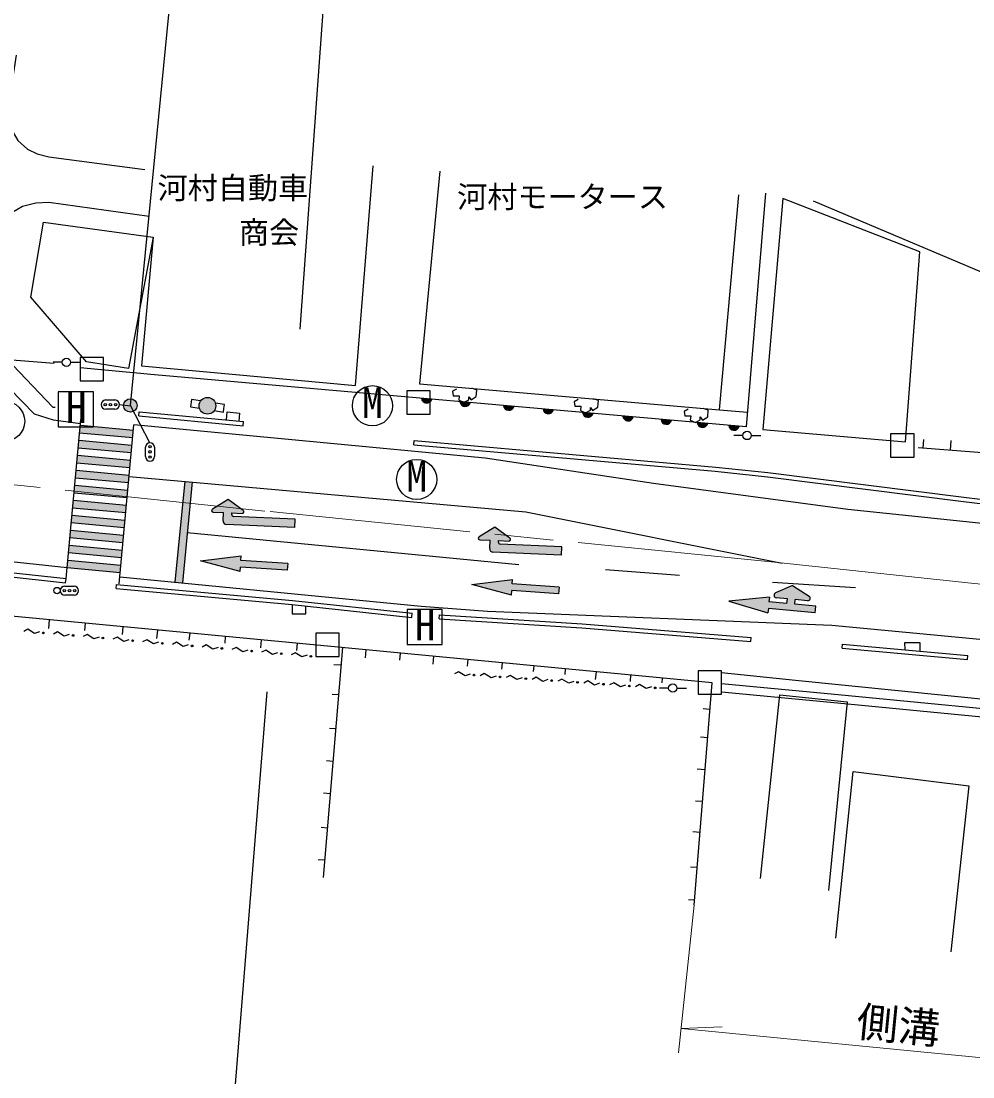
# Model space of a CAD drawing. Units: millimetres at full size, sheet at 1:1000; details may follow other scales. Extents: x 40000 to 680000, y 20000 to 380000.
# Drawn here: x 475762 to 532663, y 259119 to 322212 of the extents above; entities that cross this region are included whole.
import ezdxf
from ezdxf.enums import TextEntityAlignment as Align

# ---------------------------------------------------------------- set-up
doc = ezdxf.new("R2010")
doc.units = ezdxf.units.MM
doc.header["$LTSCALE"] = 1000
doc.linetypes.add('CHAIN', pattern=[18.5, 12, -1.5, 3.5, -1.5])
for name, color, linetype, lineweight in [('M-BGD', 7, 'Continuous', 25), ('M-BGD-EXST', 7, 'Continuous', 25), ('M-BMK', 2, 'CHAIN', 13), ('M-BMK-ROW', 30, 'Continuous', 25), ('M-STR-HTXT', 7, 'Continuous', 13), ('M-STR-STRC', 7, 'Continuous', 25)]:
    doc.layers.add(name, color=color, linetype=linetype, lineweight=lineweight)
doc.layers.add('M-BMK-HTXT', color=7, linetype='Continuous')
doc.styles.add('ＭＳ ゴシック', font='')
doc.styles.get('ＭＳ ゴシック').set_extended_font_data('MS Gothic')

msp = doc.modelspace()

# ---------------------------------------------------------------- hatches: boundary and pattern name
at = {"layer": 'M-BGD'}
for points in [[(487395, 299147, 1), (486408, 299302, 1)], [(500321, 299619), (499698, 299673, 0.84072)], [(502624, 299416), (502000, 299471, 0.84072)], [(505225, 299187), (504602, 299242, 0.84072)], [(507587, 298979), (506964, 299034, 0.84072)], [(509955, 298770), (509332, 298825, 0.84072)], [(512358, 298559), (511735, 298614, 0.84072)], [(514648, 298357), (514025, 298412, 0.84072)], [(516811, 298167), (516187, 298222, 0.84072)], [(518693, 298001), (518069, 298056, 0.84072)]]:
    msp.add_hatch(color=256, dxfattribs=at).paths.add_polyline_path(points)
at = {"layer": 'M-STR-STRC'}
for points in [[(482631, 299459, 0.41421), (482078, 299582, 0.41421), (481956, 299029, 1)], [(482475, 297767), (479303, 298064), (479262, 297616), (482433, 297319)], [(482391, 296871), (479220, 297168), (479178, 296720), (482349, 296423)], [(482307, 295975), (479136, 296271), (479094, 295823), (482265, 295527)], [(479052, 295375), (479010, 294927), (482182, 294631), (482224, 295079)], [(485989, 294670), (485541, 294710), (485418, 293444), (485866, 293397)], [(482140, 294183), (478968, 294479), (478926, 294031), (482098, 293735)], [(478885, 293583), (478843, 293135), (482014, 292839), (482056, 293287)], [(485866, 293397), (485418, 293444), (484956, 288686), (485404, 288642)], [(487862, 292841), (487242, 292868, -0.74206), (487195, 293054), (488147, 293629), (489044, 292972, -0.74206), (488980, 292791), (488361, 292819), (488357, 292719, 0.41421), (488452, 292615), (492155, 292451), (492133, 291951), (488030, 292133, -0.41388), (487839, 292341)], [(478801, 292687), (478759, 292239), (481930, 291942), (481972, 292391)], [(481847, 291046), (481888, 291494), (478717, 291791), (478675, 291343)], [(503803, 291188), (503184, 291215, -0.74206), (503137, 291400), (504088, 291976), (504985, 291319, -0.74206), (504922, 291138), (504303, 291166), (504298, 291066, 0.41421), (504394, 290961), (508096, 290798), (508074, 290298), (503972, 290479, -0.41388), (503781, 290688)], [(478633, 290895), (478591, 290447), (481763, 290150), (481805, 290598)], [(488870, 289589), (491675, 289394), (491702, 289790), (488898, 289986), (488917, 290260), (486493, 289955), (488851, 289315)], [(478549, 289999), (478507, 289551), (481679, 289254), (481721, 289702)], [(505091, 288180), (507896, 287984), (507923, 288381), (505119, 288576), (505138, 288851), (502714, 288545), (505072, 287905)], [(522039, 287644), (522013, 287370), (523272, 287252), (523235, 286856), (520436, 287118), (520411, 286844), (518068, 287540), (520499, 287788), (520473, 287514), (521548, 287413), (521574, 287687), (520907, 287750, -0.77336), (520860, 288036), (521883, 288487), (522874, 287850, -0.78564), (522779, 287574)]]:
    msp.add_hatch(color=256, dxfattribs=at).paths.add_polyline_path(points)

# ---------------------------------------------------------------- linework, layer by layer
at = {"layer": 'M-BGD'}
for p, q in [((474969, 301992), (477732, 301764)), ((478223, 301821), (477673, 301821)), ((478723, 301821), (479291, 301821)), ((482802, 298616), (482825, 298865)), ((482802, 298616), (489033, 298035)), ((482825, 298865), (489056, 298284)), ((517517, 298975), (519186, 298837)), ((489033, 298035), (489056, 298284)), ((518917, 297449), (518367, 297449)), ((519417, 297449), (519985, 297449)), ((529720, 297214), (529680, 296695)), ((499241, 296897), (499263, 297146)), ((531353, 297153), (531308, 296568)), ((478420, 288652), (478447, 288901)), ((481444, 288303), (481466, 288552)), ((499120, 286581), (499146, 286830)), ((500761, 286484), (500777, 286734)), ((477421, 285918), (477469, 286434)), ((479575, 285795), (479616, 286231)), ((481823, 285559), (481866, 286018)), ((483882, 285323), (483929, 285822)), ((485818, 285210), (485859, 285640)), ((487953, 285039), (487991, 285438)), ((490088, 284765), (490133, 285235)), ((519380, 285131), (519400, 285380)), ((492240, 284605), (492280, 285032)), ((493834, 271032), (495002, 284774)), ((496351, 284162), (496397, 284641)), ((524854, 284737), (524877, 284986)), ((524854, 284737), (532347, 284057)), ((524877, 284986), (532370, 284306)), ((498401, 284022), (498442, 284447)), ((500389, 283775), (500435, 284257)), ((502441, 283668), (502479, 284063)), ((532347, 284057), (532370, 284306)), ((494462, 283772), (494914, 283733)), ((504502, 283485), (504539, 283867)), ((506392, 283335), (506425, 283687)), ((508284, 283162), (508317, 283507)), ((510109, 282862), (510154, 283332)), ((512184, 282754), (512220, 283136)), ((514084, 282668), (514111, 282956)), ((514469, 282356), (513919, 282356)), ((514969, 282356), (515537, 282356)), ((494356, 281998), (494763, 281964)), ((516537, 281133), (516946, 281100)), ((494202, 279966), (494591, 279933)), ((516381, 279445), (516809, 279410)), ((494012, 278016), (494425, 277981)), ((516185, 277520), (516652, 277482)), ((493836, 276097), (494262, 276061)), ((516088, 275622), (516499, 275589)), ((493699, 274040), (494087, 274007)), ((515927, 273779), (516349, 273745)), ((493520, 272116), (493923, 272081)), ((515787, 271677), (516179, 271646)), ((515655, 269722), (516020, 269692))]:
    msp.add_line(p, q, dxfattribs=at)
for points in [[(475469, 320177), (475109, 317840), (475009, 316917), (475009, 316255), (475139, 315786), (475566, 315078), (476135, 314554), (476722, 314275), (477411, 314097), (483168, 313339)], [(483661, 309296), (482960, 301606), (495755, 300440), (496819, 313566)], [(500787, 313253), (499583, 300543), (517517, 298975), (518667, 311836)], [(520265, 311932), (519114, 297964), (483730, 301079), (479291, 301490)], [(483410, 310534), (477416, 311367), (476636, 311340), (475850, 311128), (475162, 310742), (474452, 310153), (474144, 309653), (473801, 309016), (473572, 308202), (473335, 307099), (473238, 306472), (473190, 305442), (473363, 304467), (473701, 303576), (474279, 302778), (475268, 301651), (477662, 299144), (477802, 299144)], [(523112, 311467), (547589, 301135), (546174, 297784), (543470, 295622), (529383, 296718)], [(501794, 300225), (501557, 300089), (501599, 299818), (501955, 299827), (501930, 299564), (502244, 299437), (502523, 299581), (502523, 299759), (502659, 299572), (502973, 299776), (503007, 300165), (502701, 300267)], [(486495, 299516), (485949, 299602), (485879, 299158), (486425, 299072)], [(487308, 298933), (487854, 298847), (487889, 299069)], [(487889, 299069), (487924, 299291), (487378, 299377)], [(509063, 299597), (508826, 299462), (508868, 299191), (509225, 299199), (509199, 298937), (509513, 298809), (509793, 298953), (509793, 299131), (509928, 298945), (510242, 299148), (510276, 299538), (509971, 299640)], [(515632, 299020), (515395, 298885), (515437, 298614), (515793, 298622), (515768, 298359), (516082, 298232), (516361, 298376), (516361, 298554), (516497, 298368), (516811, 298571), (516845, 298961), (516540, 299063)], [(488031, 298380), (488083, 298853), (488820, 298773), (488777, 298310)], [(499241, 296897), (517264, 295312), (520377, 294979), (532096, 293513), (541854, 292328), (544252, 292087), (546150, 291870), (549482, 291552), (555277, 291072)], [(499263, 297146), (517288, 295561), (520406, 295227), (532126, 293761), (541882, 292576), (544279, 292336), (546176, 292118), (549504, 291802), (555298, 291321)], [(455616, 290988), (463718, 290268), (467546, 289888), (470829, 289477), (478420, 288652)], [(455638, 291237), (463742, 290517), (467574, 290136), (470858, 289725), (478447, 288901)], [(515995, 269386), (517074, 282674), (494074, 284862), (461106, 287982), (451920, 288795), (441954, 289480), (428321, 290184), (414946, 290184), (401084, 290262), (369109, 289887), (337652, 289466), (311387, 289286), (271425, 288868), (239421, 288558), (236104, 288495), (233292, 283760), (231394, 283760)], [(481466, 288552), (491989, 287589), (499146, 286830)], [(481444, 288303), (491964, 287340), (499120, 286581)], [(491964, 287340), (491964, 286786), (492775, 286786), (492775, 287254)], [(500761, 286484), (509289, 285949), (519380, 285131)], [(500777, 286734), (509306, 286198), (519400, 285380)], [(476864, 285711), (476559, 285613), (476160, 285865), (475915, 285741)], [(478643, 285555), (478338, 285458), (477939, 285710), (477693, 285585)], [(480421, 285400), (480116, 285303), (479717, 285554), (479472, 285430)], [(482200, 285245), (481895, 285147), (481496, 285399), (481250, 285274)], [(483978, 285089), (483673, 284992), (483274, 285244), (483029, 285119)], [(485757, 284934), (485452, 284837), (485053, 285088), (484807, 284964)], [(487535, 284778), (487230, 284681), (486831, 284933), (486586, 284808)], [(489314, 284623), (489009, 284526), (488610, 284777), (488364, 284653)], [(491092, 284468), (490787, 284370), (490388, 284622), (490143, 284497)], [(528623, 284646), (528595, 285071), (529498, 285071), (529498, 284566)], [(492858, 284313), (492553, 284216), (492154, 284468), (491909, 284343)], [(502613, 283184), (502310, 283082), (501907, 283327), (501664, 283198)], [(504160, 283075), (503857, 282973), (503454, 283218), (503211, 283089)], [(505708, 282966), (505404, 282864), (505001, 283109), (504758, 282980)], [(507255, 282857), (506951, 282755), (506548, 283000), (506305, 282871)], [(508802, 282749), (508498, 282646), (508095, 282891), (507852, 282762)], [(510349, 282640), (510045, 282537), (509643, 282782), (509399, 282653)], [(511896, 282531), (511593, 282428), (511190, 282673), (510946, 282545)], [(568137, 277725), (555471, 279080), (544455, 280523), (537301, 281270), (522059, 282812), (517631, 283255)], [(513443, 282422), (513140, 282319), (512737, 282564), (512493, 282436)], [(568066, 277028), (553533, 278766), (538218, 280632), (524607, 281959), (517631, 282614)], [(538164, 280135), (524560, 281461), (517631, 282111)], [(519972, 270973), (521130, 281948), (525146, 281524), (524023, 270256)], [(524467, 267409), (525501, 277360), (532426, 276517), (531341, 266588)]]:
    msp.add_lwpolyline(points, dxfattribs=at)
for points in [[(521300, 311603), (520106, 297810), (528640, 297071), (529483, 308419)], [(482186, 301442), (479669, 301859), (476346, 305710), (477110, 310201), (483661, 309296)], [(479291, 300719), (480691, 300719), (480691, 302119), (479291, 302119)], [(498824, 298725), (500224, 298725), (500224, 300125), (498824, 300125)], [(527746, 296147), (529146, 296147), (529146, 297547), (527746, 297547)], [(493377, 284243), (494777, 284243), (494777, 285643), (493377, 285643)], [(516231, 281986), (517631, 281986), (517631, 283386), (516231, 283386)]]:
    msp.add_lwpolyline(points, close=True, dxfattribs=at)
for centre, radius in [((478473, 301821), 250), ((486901, 299225), 500), ((519167, 297449), 250), ((477091, 285653), 50), ((478870, 285497), 50), ((480648, 285342), 50), ((482427, 285186), 50), ((484205, 285031), 50), ((485984, 284876), 50), ((487762, 284720), 50), ((489541, 284565), 50), ((491319, 284410), 50), ((493085, 284255), 50), ((502841, 283130), 50), ((504389, 283021), 50), ((505936, 282912), 50), ((507483, 282803), 50), ((509030, 282694), 50), ((510577, 282585), 50), ((512124, 282477), 50), ((513671, 282368), 50), ((514719, 282356), 250)]:
    msp.add_circle(centre, radius, dxfattribs=at)
for centre in [(500014, 299700), (502317, 299498), (504918, 299269), (507280, 299061), (509648, 298852), (512051, 298640), (514341, 298439), (516504, 298248), (518386, 298083)]:
    msp.add_arc(centre, 318, 184.85953, 345.07726, dxfattribs=at)
at = {"layer": 'M-BGD-EXST'}
for p, q in [((480081, 300059), (477981, 300059)), ((477981, 300059), (477981, 297959)), ((480081, 297959), (480081, 300059)), ((477981, 297959), (480081, 297959)), ((500943, 287057), (498843, 287057)), ((498843, 287057), (498843, 284957)), ((500943, 284957), (500943, 287057)), ((498843, 284957), (500943, 284957))]:
    msp.add_line(p, q, dxfattribs=at)
for centre in [(496767, 299228), (474775, 298296), (499410, 294823)]:
    msp.add_circle(centre, 1200, dxfattribs=at)
at = {"layer": 'M-BMK'}
msp.add_lwpolyline([(568874, 285049), (552975, 286569), (532730, 288612), (520999, 289851), (490324, 292930), (472348, 294812), (469123, 295205), (456519, 296376), (446662, 297108), (437729, 297646), (427468, 298146), (415335, 298469), (401523, 298573), (381687, 298389), (368797, 298256), (341254, 297949), (313630, 297726), (269109, 297189), (234241, 296782)], dxfattribs=at)
at = {"layer": 'M-BMK-ROW'}
for p, q in [((492446, 303794), (495204, 341947)), ((490445, 282132), (487433, 244564))]:
    msp.add_line(p, q, dxfattribs=at)
at = {"layer": 'M-STR-HTXT'}
for p, q in [((515995, 269386), (515063, 260562)), ((515216, 262013), (517669, 262117)), ((566053, 257038), (515216, 262013))]:
    msp.add_line(p, q, dxfattribs=at)
at = {"layer": 'M-STR-STRC'}
for p, q in [((482293, 299244), (486284, 339928)), ((480824, 299570), (481374, 299570)), ((481649, 299292), (482292, 299229)), ((483465, 297019), (482293, 299244)), ((481374, 299020), (480824, 299020)), ((478447, 288901), (479336, 298409)), ((479303, 298064), (482475, 297767)), ((481616, 288586), (482506, 298094)), ((479262, 297616), (482433, 297319)), ((479178, 296720), (482349, 296423)), ((479220, 297168), (482391, 296871)), ((483190, 296194), (483190, 296744)), ((483740, 296744), (483740, 296194)), ((479136, 296271), (482307, 295975)), ((479052, 295375), (482224, 295079)), ((479094, 295823), (482265, 295527)), ((479010, 294927), (482182, 294631)), ((485541, 294710), (484956, 288686)), ((485989, 294670), (485404, 288642)), ((478926, 294031), (482098, 293735)), ((478968, 294479), (482140, 294183)), ((478885, 293583), (482056, 293287)), ((488147, 293629), (487195, 293054)), ((489044, 292972), (488147, 293629)), ((478843, 293135), (482014, 292839)), ((487242, 292868), (487862, 292841)), ((487839, 292341), (487862, 292841)), ((488357, 292719), (488361, 292819)), ((488361, 292819), (488980, 292791)), ((478759, 292239), (481930, 291942)), ((478801, 292687), (481972, 292391)), ((492133, 291951), (488030, 292133)), ((492155, 292451), (488452, 292615)), ((492133, 291951), (492155, 292451)), ((478717, 291791), (481888, 291494)), ((485697, 291656), (505514, 289733)), ((504088, 291976), (503137, 291400)), ((504985, 291319), (504088, 291976)), ((478633, 290895), (481805, 290598)), ((478675, 291343), (481847, 291046)), ((503184, 291215), (503803, 291188)), ((503781, 290688), (503803, 291188)), ((504298, 291066), (504303, 291166)), ((504303, 291166), (504922, 291138)), ((508096, 290798), (504394, 290961)), ((478591, 290447), (481763, 290150)), ((486493, 289955), (488917, 290260)), ((488898, 289986), (488917, 290260)), ((508074, 290298), (503972, 290479)), ((508074, 290298), (508096, 290798)), ((478549, 289999), (481721, 289702)), ((488851, 289315), (486493, 289955)), ((491702, 289790), (488898, 289986)), ((491702, 289790), (491675, 289394)), ((478507, 289551), (481679, 289254)), ((488851, 289315), (488870, 289589)), ((491675, 289394), (488870, 289589)), ((510707, 289438), (515127, 289109)), ((478377, 288449), (478927, 288449)), ((502714, 288545), (505138, 288851)), ((505072, 287905), (502714, 288545)), ((505119, 288576), (505138, 288851)), ((507923, 288381), (505119, 288576)), ((507923, 288381), (507896, 287984)), ((520685, 288684), (525646, 288355)), ((521883, 288487), (520860, 288036)), ((521883, 288487), (522874, 287850)), ((478927, 287899), (478377, 287899)), ((505072, 287905), (505091, 288180)), ((507896, 287984), (505091, 288180)), ((520499, 287788), (518068, 287540)), ((520499, 287788), (520473, 287514)), ((521574, 287687), (520907, 287750)), ((518068, 287540), (520411, 286844)), ((520436, 287118), (520411, 286844)), ((523235, 286856), (520436, 287118)), ((521548, 287413), (520473, 287514)), ((521548, 287413), (521574, 287687)), ((522013, 287370), (522039, 287644)), ((523272, 287252), (522013, 287370)), ((522779, 287574), (522039, 287644)), ((523235, 286856), (523272, 287252))]:
    msp.add_line(p, q, dxfattribs=at)
for points in [[(479311, 298139), (477693, 298371), (476558, 298730), (475071, 300266), (473385, 302386)], [(555206, 289887), (535302, 291965), (525186, 293019), (513578, 294577), (503505, 296091), (482506, 298094)], [(482217, 295006), (505945, 292889), (521261, 289823)], [(455572, 291775), (468108, 290680), (478507, 289551)], [(481656, 289006), (499672, 287257), (503652, 286941), (524220, 286117), (544466, 284197), (568544, 281772)]]:
    msp.add_lwpolyline(points, dxfattribs=at)
for centre, radius in [((480791, 299292), 75), ((481101, 299292), 75), ((481411, 299292), 75), ((482293, 299244), 400), ((483468, 296781), 75), ((483468, 296471), 75), ((483468, 296161), 75), ((477909, 288181), 193), ((478344, 288171), 75), ((478654, 288171), 75), ((478964, 288171), 75)]:
    msp.add_circle(centre, radius, dxfattribs=at)
for centre, radius, start, end in [((480824, 299295), 275, 90, 180), ((480824, 299295), 275, 180, 270), ((481374, 299295), 275, 0, 90), ((481374, 299295), 275, 270, 0), ((483465, 296744), 275, 90, 180), ((483465, 296744), 275, 0, 90), ((483465, 296194), 275, 180, 270), ((483465, 296194), 275, 270, 0), ((487247, 292968), 100, 121.15901, 267.46895), ((488985, 292891), 100, 267.46895, 53.77888), ((488039, 292333), 200, 177.5333, 267.46895), ((488457, 292715), 100, 177.46895, 267.46895), ((503189, 291315), 100, 121.15901, 267.46895), ((504398, 291061), 100, 177.46895, 267.46895), ((504926, 291238), 100, 267.46895, 53.77888), ((503981, 290679), 200, 177.5333, 267.46895), ((478377, 288174), 275, 90, 180), ((478927, 288174), 275, 0, 90), ((478377, 288174), 275, 180, 270), ((478927, 288174), 275, 270, 0), ((520921, 287899), 150, 113.77592, 264.64409), ((522793, 287724), 150, 264.64409, 57.26274)]:
    msp.add_arc(centre, radius, start, end, dxfattribs=at)

# ---------------------------------------------------------------- texts
at = {"layer": 'M-BGD-EXST', "style": 'ＭＳ ゴシック'}
for s, p in [('M', (496145, 297949)), ('H', (478434, 297651)), ('M', (498788, 293543)), ('H', (499296, 284649))]:
    msp.add_text(s, height=1833, dxfattribs=at).set_placement(p, align=Align.BOTTOM_LEFT)
at = {"layer": 'M-BMK-HTXT', "style": 'ＭＳ ゴシック'}
for s, p in [('河村自動車', (483922, 311188)), ('河村モータース', (501831, 310656)), ('商会', (488785, 308528))]:
    msp.add_text(s, height=1320, dxfattribs=at).set_placement(p, align=Align.BOTTOM_LEFT)
at = {"layer": 'M-STR-HTXT', "style": 'ＭＳ ゴシック'}
msp.add_text('側溝', height=1833, rotation=354.41, dxfattribs=at).set_placement((525584, 260999), align=Align.BOTTOM_LEFT)

doc.saveas('drawing.dxf')
